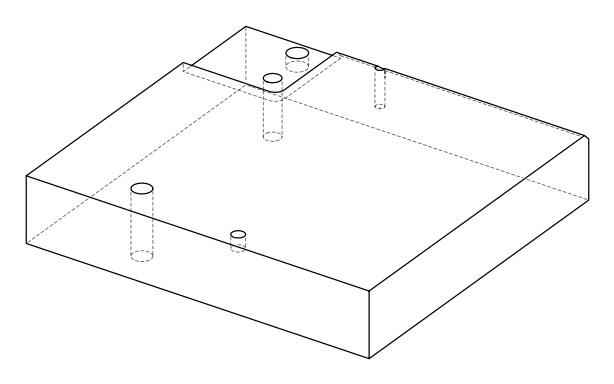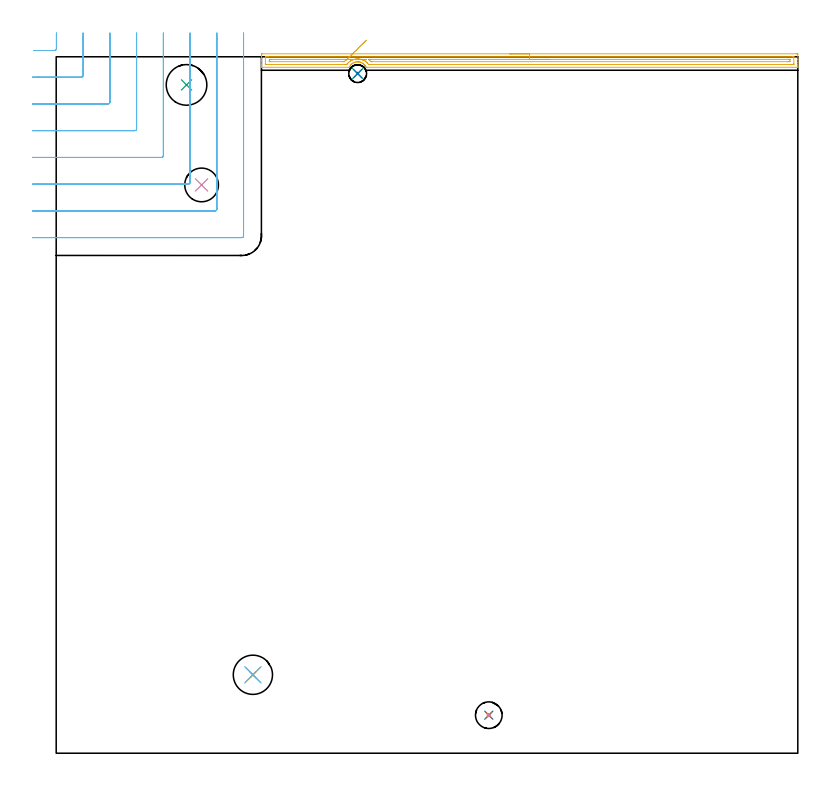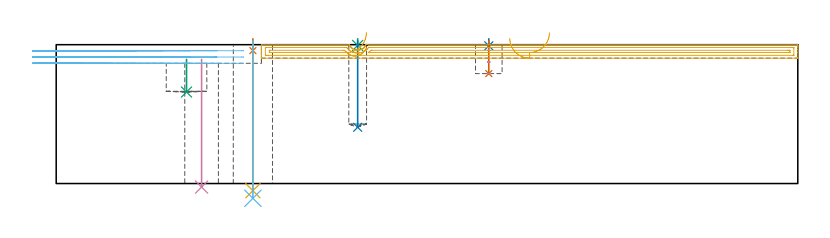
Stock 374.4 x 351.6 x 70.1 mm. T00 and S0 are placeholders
(PLAN: 12 operations, 9 tool changes, 14.2 min)
(1 SPOT_DRILL | STEP1HOLE_1 | NXT0321_9005460120000 | 0.05 min | 183 mm3)
(2 SPOT_DRILL_1 | STEP1POCKET | NXT0321_9005460120000 | 0.03 min | 2 mm3)
(3 SPOT_DRILL_2 | STEP1POCKET_1 | NXT0321_9005460120000 | 0.03 min | 1 mm3)
(4 INDEXABLE_INSERT_DRILL_THROUGH_HOLE_FROM_SOLID | STEP1HOLE | NXT0302_005 | 0.26 min | 15886 mm3)
(5 DRILL_THROUGH_HOLE_INTO_CENTER | STEP1HOLE_1 | NXT0301_087 | 0.3 min | 7212 mm3)
(6 DRILL_TO_ENLARGE_THROUGH_HOLE | STEP1HOLE_1 | UGT0301_264 | 0.32 min | 14162 mm3)
(7 DRILL_BLIND_HOLE_INTO_CENTER | STEP1POCKET | NXT0301_128 | 0.07 min | 1523 mm3)
(8 DRILL_BLIND_HOLE_INTO_CENTER_1 | STEP1POCKET_1 | NXT0301_061 | 0.18 min | 2569 mm3)
(9 INDEXABLE_INSERT_DRILL_BLIND_HOLE_FROM_SOLID | STEP1POCKET_2 | NXT0302_012 | 0.07 min | 7799 mm3)
(10 MILL_ROUGH_BLIND_HOLE_CONTOUR | STEP1POCKET | UGT0201_129 | Spiral | 0.09 min | 534 mm3)
(11 AREA_MILL | FG_CHAMFER_SURFACE | UGT0205_001 | 6.76 min | 6342 mm3)
(12 MILL_CORNER_NOTCH_RECTANGULAR | CORNER_NOTCH_RECTANGULAR | UGT0201_100 | Follow Part, ap 4.5, ae 75% | 6.08 min | 92155 mm3)
(TOOL NXT0321_9005460120000 | NC Spot Drill, 142deg, 12mm, Carbide, Uncoated | D12 PA142 FL30 Z2)
(TOOL NXT0302_005 | Index. Insert Drill 17mm [880-D1700L20-05] | D17 PA176 FL85 Z2)
(TOOL NXT0301_087 | Carbide Drill 11.6mm [860.1-1160-058A1-MM 2214] | D11.6 PA140 FL72 Z2)
(TOOL UGT0301_264 | Twist Drill 19.8 mm | D19.8 PA118 FL140 Z2)
(TOOL NXT0301_128 | Carbide Drill 12mm [861.1-1200-036A1-GP GC34] | D12 PA150 FL37.4 Z2)
(TOOL NXT0301_061 | Carbide Drill 9mm [860.1-0900-027A1-MM 2214] | D9 PA140 FL47 Z2)
(TOOL NXT0302_012 | Index. Insert Drill 20.5mm [880-D2050L25-03] | D20.5 PA176 FL62 Z2)
(TOOL UGT0201_129 | Carbide End Mill 11.9 | D11.9 FL15 Z4)
(TOOL UGT0205_001 | Chamfer Mill 20 x 3 x 45 deg. | D20 FL50 Z2)
(TOOL UGT0201_100 | End Mill 18 mm | D18 FL22 Z2)
(OP 1 SPOT_DRILL)
G17 G21 G94 G90
T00 M6
G54
G17 G0 G90 X99.3 Y39.6 S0 M3
G43 Z80.1 H0
G94 G81 G98 Z67.1 F250. R73.1
G80
M5
M2
(OP 2 SPOT_DRILL_1)
G17 G21 G94 G90
T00 M6
G54
G17 G0 G90 X218.4 Y19.2 S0 M3
G43 Z80.1 H0
G94 G81 G98 Z69.523 F250. R73.1
G80
M5
M2
(OP 3 SPOT_DRILL_2)
G17 G21 G94 G90
T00 M6
G54
G17 G0 G90 X152.2 Y343.1 S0 M3
G43 Z80.1 H0
G94 G81 G98 Z69.713 F250. R73.1
G80
M5
M2
(OP 4 INDEXABLE_INSERT_DRILL_THROUGH_HOLE_FROM_SOLID)
G17 G21 G94 G90
T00 M6
G54
G17 G0 G90 X73.4 Y286.9 S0 M3
G43 Z80.1 H1
G94 G81 G98 Z-1.797 F250. R62.7
G80
M5
M2
(OP 5 DRILL_THROUGH_HOLE_INTO_CENTER)
G17 G21 G94 G90
T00 M6
G54
G17 G0 G90 X99.3 Y39.6 S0 M3
G43 Z80.1 H1
G94 G73 G98 Z-3.611 F250. Q10.53 R72.1
G80
M5
M2
(OP 6 DRILL_TO_ENLARGE_THROUGH_HOLE)
G17 G21 G94 G90
T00 M6
G54
G17 G0 G90 X99.3 Y39.6 S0 M3
G43 Z80.1 H0
G94 G73 G98 Z-7.449 F250. Q19.387 R72.1
G80
M5
M2
(OP 7 DRILL_BLIND_HOLE_INTO_CENTER)
G17 G21 G94 G90
T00 M6
G54
G17 G0 G90 X218.4 Y19.2 S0 M3
G43 Z80.1 H1
G94 G81 G98 Z55.5 F250. R72.1
G80
M5
M2
(OP 8 DRILL_BLIND_HOLE_INTO_CENTER_1)
G17 G21 G94 G90
T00 M6
G54
G17 G0 G90 X152.2 Y343.1 S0 M3
G43 Z80.1 H1
G94 G81 G98 Z28.4 F250. R72.1
G80
M5
M2
(OP 9 INDEXABLE_INSERT_DRILL_BLIND_HOLE_FROM_SOLID)
G17 G21 G94 G90
T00 M6
G54
G17 G0 G90 X65.8 Y337.4 S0 M3
G43 Z80.1 H1
G94 G81 G98 Z46.2 F250. R62.7
G80
M5
M2
(OP 10 MILL_ROUGH_BLIND_HOLE_CONTOUR)
G17 G21 G94 G90
T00 M6
G54
G17 G0 G90 X218.4 Y19.2 S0 M3
G43 Z80.1 H0
Z67.233
G94 G3 X218.775 Y19.575 R0.375 F250.
X218.4 Y19.95 R0.375
X217.65 Y19.2 R0.75
X218.4 Y19.95 R-0.75
X218.025 Y19.575 R0.375
X218.4 Y19.2 R0.375
G0 Z61.367
G3 X218.775 Y19.575 R0.375
X218.4 Y19.95 R0.375
X217.65 Y19.2 R0.75
X218.4 Y19.95 R-0.75
X218.025 Y19.575 R0.375
X218.4 Y19.2 R0.375
G0 Z55.5
G3 X218.775 Y19.575 R0.375
X218.4 Y19.95 R0.375
X217.65 Y19.2 R0.75
X218.4 Y19.95 R-0.75
X218.025 Y19.575 R0.375
X218.4 Y19.2 R0.375
G0 Z80.1
M5
M2
(OP 11 AREA_MILL)
G17 G21 G94 G90
T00 M6
G54
G17 G0 G90 X229. Y353.1 S1061 M3
G43 Z80.1 H0
Z73.3
G94 G1 X229.038 Z72.428 F250.
X229.152 Z71.564
X229.341 Z70.712
X229.603 Z69.88
X229.937 Z69.074
X230.34 Z68.3
X230.808 Z67.564
X231.34 Z66.872
X231.929 Z66.229
X232.572 Z65.64
X233.264 Z65.109
X234. Z64.64
X234.774 Z64.237
X235.58 Z63.903
X236.412 Z63.641
X237.264 Z63.452
X238.128 Z63.338
X239. Z63.3
X373.792
X374.139 Y353.098 Z63.301
X374.39 Y353.093 Z63.304
X374.4 Y352.758 Z63.639
Y350.137 Z66.258
Y348.707 Z67.69
Y347.516 Z68.879
Y346.881 Z69.518
Y346.548 Z69.851
X374.398 Y346.423 Z69.969
X374.39 Y346.302 Z70.088
X374.238 Y346.3 Z70.1
X156.875
X156.367 Y346.307 Z70.093
X156.354 Y346.33 Z70.07
X156.315 Y346.413 Z69.987
X156.039 Y346.941 Z69.458
X155.92 Y347.125 Z69.274
X155.788 Y347.306 Z69.093
X155.48 Y347.662 Z68.736
X155.188 Y347.953 Z68.444
X155.147 Y347.994 Z68.404
X154.892 Y348.2 Z68.199
X154.58 Y348.407 Z67.991
X154.255 Y348.592 Z67.805
X153.805 Y348.791 Z67.608
X153.751 Y348.808 Z67.589
X153.644 Y348.844 Z67.554
X153.363 Y348.937 Z67.46
X152.919 Y349.031 Z67.368
X152.78 Y349.049 Z67.35
X152.661 Y349.063 Z67.334
X152.532 Y349.078 Z67.315
X152.471 Y349.086 Z67.306
X152.412 Y349.089 Z67.301
X152.4 Y349.09 Z67.3
X152.166 Z67.301
X152.065 Y349.092 Z67.303
X152.025 Z67.304
X151.922 Y349.089 Z67.308
X151.853 Y349.084 Z67.314
X151.679 Y349.068 Z67.332
X151.647 Y349.064 Z67.336
X151.579 Y349.054 Z67.346
X151.13 Y348.958 Z67.439
X150.687 Y348.826 Z67.571
X150.627 Y348.8 Z67.596
X150.545 Y348.766 Z67.631
X150.329 Y348.674 Z67.72
X150.232 Y348.634 Z67.762
X149.795 Y348.394 Z68.005
X149.509 Y348.2 Z68.199
X149.388 Y348.098 Z68.301
X149.196 Y347.936 Z68.462
X148.903 Y347.654 Z68.745
X148.841 Y347.58 Z68.819
X148.616 Y347.306 Z69.092
X148.327 Y346.87 Z69.529
X148.085 Y346.412 Z69.986
X148.025 Y346.305 Z70.091
X147.949 Y346.3 Z70.1
X103.762
X103.61 Y346.302 Z70.088
X103.602 Y346.423 Z69.969
X103.6 Y346.548 Z69.851
Y346.881 Z69.518
Y347.516 Z68.879
Y349.58 Z66.817
Y351.01 Z65.385
Y351.606 Z64.79
Y352.479 Z63.917
X103.603 Y352.758 Z63.639
X103.61 Y353.093 Z63.304
X103.861 Y353.098 Z63.301
X104.208 Y353.1 Z63.3
X239.
Y351.686 Z64.714
X372.006 Y351.685 Z64.715
X372.211 Y351.684 Z64.716
X372.351 Y351.681 Z64.719
X372.381 Y351.679 Z64.721
X372.39 Y351.665 Z64.735
X372.393 Y351.639 Z64.761
X372.399 Y351.5 Z64.9
Y348.005 Z68.395
X372.396 Y347.876 Z68.524
X372.39 Y347.774 Z68.626
X372.385 Y347.721 Z68.679
X372.351 Y347.72 Z68.68
X372.006 Y347.716 Z68.684
X371.803 Y347.715 Z68.685
X371.114 Y347.714 Z68.686
X158.661 Y347.715 Z68.685
X158.457 Y347.716 Z68.684
X157.768 Y347.721 Z68.679
X157.185 Y348.389 Z68.011
X156.875 Y348.705 Z67.695
X156.578 Y348.975 Z67.425
X156.2 Y349.263 Z67.137
X155.983 Y349.408 Z66.992
X155.597 Y349.64 Z66.76
X155.09 Y349.884 Z66.516
X154.913 Y349.963 Z66.437
X154.763 Y350.025 Z66.375
X154.453 Y350.137 Z66.263
X154.197 Y350.218 Z66.182
X154.08 Y350.252 Z66.148
X153.305 Y350.412 Z65.988
X152.979 Y350.455 Z65.945
X152.673 Y350.49 Z65.91
X152.412 Y350.502 Z65.898
X152.039
X151.519 Y350.473 Z65.927
X151.212 Y350.438 Z65.962
X150.627 Y350.322 Z66.078
X150.472 Y350.288 Z66.112
X149.937 Y350.137 Z66.263
X149.784 Y350.088 Z66.312
X149.77 Y350.084 Z66.316
X149.754 Y350.078 Z66.322
X149.734 Y350.069 Z66.331
X149.163 Y349.822 Z66.578
X148.841 Y349.653 Z66.747
X148.586 Y349.513 Z66.887
X148.199 Y349.263 Z67.137
X148.054 Y349.16 Z67.24
X147.949 Y349.078 Z67.322
X147.576 Y348.755 Z67.645
X147.206 Y348.389 Z68.011
X147.135 Y348.312 Z68.088
X147.056 Y348.22 Z68.18
X146.843 Y347.946 Z68.454
X146.746 Y347.819 Z68.581
X146.673 Y347.724 Z68.677
X146.508 Y347.72 Z68.68
X146.163 Y347.716 Z68.684
X145.96 Y347.715 Z68.685
X145.271 Y347.714 Z68.686
X105.994 Y347.715 Z68.685
X105.789 Y347.716 Z68.684
X105.649 Y347.719 Z68.681
X105.619 Y347.721 Z68.679
X105.61 Y347.735 Z68.665
X105.607 Y347.761 Z68.639
X105.601 Y347.9 Z68.5
Y351.395 Z65.005
X105.604 Y351.524 Z64.876
X105.61 Y351.626 Z64.774
X105.615 Y351.679 Z64.721
X105.65 Y351.68 Z64.72
X105.994 Y351.684 Z64.716
X106.197 Y351.685 Z64.715
X106.886 Y351.686 Z64.714
X239.
Y350.272 Z66.128
X370.084 Y350.271 Z66.129
X370.221 Y350.27 Z66.13
X370.358 Y350.266 Z66.134
X370.388 Y350.264 Z66.136
X370.393 Y350.241 Z66.159
X370.397 Y350.195 Z66.205
X370.399 Y350.137 Z66.263
X370.4 Y349.962 Z66.438
X370.396 Y349.263 Z67.137
X370.393 Y349.176 Z67.224
X370.39 Y349.138 Z67.262
X370.352 Y349.135 Z67.265
X370.221 Y349.132 Z67.268
X369.466 Y349.129 Z67.271
X369.328 Y349.128 Z67.272
X159.416 Y349.129 Z67.271
X159.14 Y349.131 Z67.269
X158.957 Y349.135 Z67.265
X158.904 Y349.137 Z67.263
X158.893 Y349.146 Z67.254
X158.868 Y349.168 Z67.232
X158.661 Y349.373 Z67.027
X158.261 Y349.749 Z66.651
X158.048 Y349.935 Z66.465
X157.795 Y350.137 Z66.263
X157.768 Y350.157 Z66.243
X157.672 Y350.23 Z66.17
X157.65 Y350.252 Z66.148
X157.638 Y350.264 Z66.136
X157.656 Y350.266 Z66.134
X157.768 Y350.268 Z66.132
X158.523 Y350.271 Z66.129
X158.661
X239. Y350.272 Z66.128
X239.872 Z66.167
X240.736 Z66.28
X241.588 Z66.469
X242.42 Z66.732
X243.226 Z67.065
X244. Z67.468
X244.736 Z67.937
X245.428 Z68.468
X246.071 Z69.057
X246.66 Z69.701
X247.192 Z70.393
X247.66 Z71.128
X248.063 Z71.902
X248.397 Z72.708
X248.659 Z73.54
X248.848 Z74.392
X248.962 Z75.257
X249. Z76.128
G0 Z80.1
X156.674 Y360.029
Z68.584
G1 X156.295 Y359.656 Z67.892
X155.875 Y359.243 Z67.249
X155.416 Y358.792 Z66.66
X154.922 Y358.306 Z66.129
X154.397 Y357.79 Z65.661
X153.845 Y357.248 Z65.258
X153.27 Y356.683 Z64.925
X152.677 Y356.099 Z64.663
X152.069 Y355.502 Z64.475
X151.452 Y354.896 Z64.361
X150.831 Y354.285 Z64.324
X150.209 Y353.674 Z64.362
X149.592 Y353.068 Z64.477
X148.985 Y352.471 Z64.666
X148.392 Y351.888 Z64.929
X147.817 Y351.323 Z65.263
X147.265 Y350.78 Z65.666
X146.741 Y350.265 Z66.135
X146.691 Y350.216 Z66.184
X146.596 Y350.137 Z66.263
X146.363 Y349.941 Z66.459
X146.163 Y349.77 Z66.63
X145.896 Y349.525 Z66.875
X145.621 Y349.263 Z67.137
X145.501 Y349.151 Z67.249
X145.484 Y349.136 Z67.264
X145.453 Y349.133 Z67.267
X145.407 Y349.13 Z67.27
X145.271 Y349.129 Z67.271
X144.516 Y349.128 Z67.272
X107.916 Y349.129 Z67.271
X107.779 Y349.13 Z67.27
X107.642 Y349.134 Z67.266
X107.612 Y349.135 Z67.265
X107.608 Y349.159 Z67.241
X107.603 Y349.205 Z67.195
X107.601 Y349.263 Z67.137
X107.6 Y349.438 Z66.962
X107.604 Y350.137 Z66.263
X107.607 Y350.224 Z66.176
X107.61 Y350.262 Z66.138
X107.648 Y350.265 Z66.135
X107.779 Y350.268 Z66.132
X108.534 Y350.271 Z66.129
X108.672
X146.163
X146.741 Y350.265 Z66.135
X147.612 Y350.251 Z66.187
X148.474 Y350.237 Z66.315
X149.323 Y350.224 Z66.517
X150.151 Y350.21 Z66.793
X150.951 Y350.197 Z67.14
X151.718 Y350.185 Z67.555
X152.446 Y350.174 Z68.035
X153.13 Y350.163 Z68.577
X153.763 Y350.153 Z69.177
X154.342 Y350.143 Z69.829
X154.862 Y350.135 Z70.53
X155.319 Y350.128 Z71.273
X155.709 Y350.121 Z72.053
X156.03 Y350.116 Z72.864
X156.279 Y350.112 Z73.7
X156.454 Y350.109 Z74.555
X156.554 Y350.108 Z75.422
X156.578 Z76.294
G0 Z80.1
M5
M2
(OP 12 MILL_CORNER_NOTCH_RECTANGULAR)
G17 G21 G94 G90
T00 M6
G54
G17 G0 G90 X-11.412 Y354.8 S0 M3
G43 Z80.207 H0
Z67.038
G94 G1 X-8.412 F250.
X-0.793 F500.
G3 X0.1 Y355.693 R0.9
G1 Y360.6
Y363.6 F250.
G0 Z80.207
X-12. Y341.3
Z67.038
G1 X-9.
X12.706 F500.
G3 X13.6 Y342.194 R0.9
G1 Y360.6
Y363.6 F250.
G0 Z80.207
X-12. Y327.8
Z67.038
G1 X-9.
X26.206 F500.
G3 X27.1 Y328.694 R0.9
G1 Y360.6
Y363.6 F250.
G0 Z80.207
X-12. Y314.3
Z67.038
G1 X-9.
X39.705 F500.
G3 X40.6 Y315.195 R0.9
G1 Y360.6
Y363.6 F250.
G0 Z80.207
X-12. Y300.8
Z67.038
G1 X-9.
X53.205 F500.
G3 X54.1 Y301.695 R0.9
G1 Y360.6
Y363.6 F250.
G0 Z80.207
X-12. Y287.3
Z67.038
G1 X-9.
X66.705 F500.
G3 X67.6 Y288.195 R0.9
G1 Y360.6
Y363.6 F250.
G0 Z80.207
X-12. Y273.8
Z67.038
G1 X-9.
X80.204 F500.
G3 X81.1 Y274.696 R0.9
G1 Y360.6
Y363.6 F250.
G0 Z80.207
X-12. Y260.3
Z67.038
G1 X-9.
X93.704 F500.
G3 X94.6 Y261.196 R0.9
G1 Y360.6
Y363.6 F250.
G0 Z80.207
X-11.412 Y354.8
Z63.869
G1 X-8.412
X-0.793 F500.
G3 X0.1 Y355.693 R0.9
G1 Y360.6
Y363.6 F250.
G0 Z80.207
X-12. Y341.3
Z63.869
G1 X-9.
X12.706 F500.
G3 X13.6 Y342.194 R0.9
G1 Y360.6
Y363.6 F250.
G0 Z80.207
X-12. Y327.8
Z63.869
G1 X-9.
X26.206 F500.
G3 X27.1 Y328.694 R0.9
G1 Y360.6
Y363.6 F250.
G0 Z80.207
X-12. Y314.3
Z63.869
G1 X-9.
X39.705 F500.
G3 X40.6 Y315.195 R0.9
G1 Y360.6
Y363.6 F250.
G0 Z80.207
X-12. Y300.8
Z63.869
G1 X-9.
X53.205 F500.
G3 X54.1 Y301.695 R0.9
G1 Y360.6
Y363.6 F250.
G0 Z80.207
X-12. Y287.3
Z63.869
G1 X-9.
X66.705 F500.
G3 X67.6 Y288.195 R0.9
G1 Y360.6
Y363.6 F250.
G0 Z80.207
X-12. Y273.8
Z63.869
G1 X-9.
X80.204 F500.
G3 X81.1 Y274.696 R0.9
G1 Y360.6
Y363.6 F250.
G0 Z80.207
X-12. Y260.3
Z63.869
G1 X-9.
X93.704 F500.
G3 X94.6 Y261.196 R0.9
G1 Y360.6
Y363.6 F250.
G0 Z80.207
X-11.412 Y354.8
Z60.7
G1 X-8.412
X-0.793 F500.
G3 X0.1 Y355.693 R0.9
G1 Y360.6
Y363.6 F250.
G0 Z80.207
X-12. Y341.3
Z60.7
G1 X-9.
X12.706 F500.
G3 X13.6 Y342.194 R0.9
G1 Y360.6
Y363.6 F250.
G0 Z80.207
X-12. Y327.8
Z60.7
G1 X-9.
X26.206 F500.
G3 X27.1 Y328.694 R0.9
G1 Y360.6
Y363.6 F250.
G0 Z80.207
X-12. Y314.3
Z60.7
G1 X-9.
X39.705 F500.
G3 X40.6 Y315.195 R0.9
G1 Y360.6
Y363.6 F250.
G0 Z80.207
X-12. Y300.8
Z60.7
G1 X-9.
X53.205 F500.
G3 X54.1 Y301.695 R0.9
G1 Y360.6
Y363.6 F250.
G0 Z80.207
X-12. Y287.3
Z60.7
G1 X-9.
X66.705 F500.
G3 X67.6 Y288.195 R0.9
G1 Y360.6
Y363.6 F250.
G0 Z80.207
X-12. Y273.8
Z60.7
G1 X-9.
X80.205 F500.
G3 X81.1 Y274.695 R0.9
G1 Y360.6
Y363.6 F250.
G0 Z80.207
X-12. Y260.3
Z60.7
G1 X-9.
X93.704 F500.
G3 X94.6 Y261.196 R0.9
G1 Y360.6
Y363.6 F250.
G0 Z80.207
M5
M2
